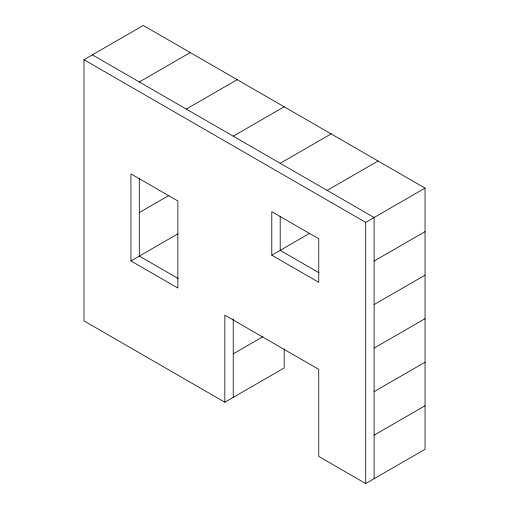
<?xml version="1.0" encoding="UTF-8"?>
<svg xmlns="http://www.w3.org/2000/svg" width="509" height="509" viewBox="0 0 509 509"><rect width="100%" height="100%" fill="white"/><g stroke="black" fill="none" stroke-linecap="round" stroke-linejoin="round"><path stroke-width="0.76" d="M224.838 402.218L83.966 320.886L83.966 59.699L143.29 25.45L425.034 188.114L425.034 449.301L365.71 483.55L318.755 456.439L318.755 369.375L224.838 315.154L224.838 402.218L284.162 367.969L284.162 348.97M139.32 81.962L190.245 52.561M186.281 109.072L237.207 79.671M233.237 136.183L284.162 106.782M139.32 212.552L168.912 195.469M280.192 163.294L331.124 133.892M130.921 260.932L177.876 288.043L177.876 200.985L130.921 173.874L130.921 260.932L177.857 233.835M327.153 190.404L378.079 161.003M271.793 255.206L318.755 282.317L318.755 238.785L271.793 211.674L271.793 255.206L309.784 233.275M83.966 59.699L365.71 222.363L425.034 188.114M374.109 261.047L425.034 231.646M233.237 353.838L262.829 336.754M374.109 304.579L425.034 275.178M374.109 348.111L425.034 318.704M374.109 391.637L425.034 362.236M374.109 435.17L425.034 405.768M92.364 54.851L374.109 217.515L374.109 478.702M318.984 272.754L280.192 250.358L280.192 216.325M178.112 278.48L139.32 256.084L139.32 178.519M365.71 222.363L365.71 483.55M233.237 319.016L233.237 397.37"/></g></svg>
